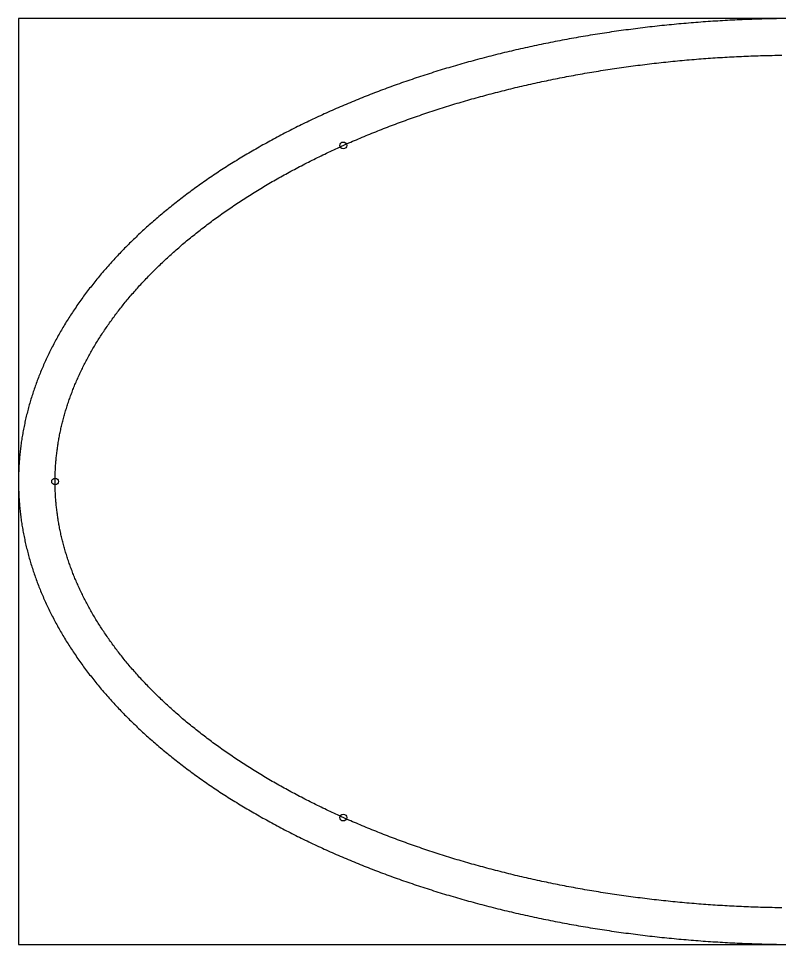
# Model space of a CAD drawing. Header units: inches. Extents: x 0 to 16, y 0 to 9.5.
# Drawn here: x 0 to 7.8, y 0 to 9.5 of the extents above; entities that cross this region are included whole.
import ezdxf

# ---------------------------------------------------------------- set-up
doc = ezdxf.new("R2010")
doc.units = ezdxf.units.IN
doc.header["$MEASUREMENT"] = 0
for name, color, linetype in [('ENGRAVE_BORDER', 3, 'Continuous'), ('REFERENCE_PLATE', 8, 'Continuous'), ('REFERENCE_SHEET', 8, 'Continuous')]:
    doc.layers.add(name, color=color, linetype=linetype)

msp = doc.modelspace()

# ---------------------------------------------------------------- linework, layer by layer
at = {"layer": 'ENGRAVE_BORDER'}
msp.add_lwpolyline([(7.829, 0.3761), (7.8046, 0.3765), (7.7801, 0.3768), (7.7557, 0.3773), (7.7313, 0.3778), (7.7069, 0.3783), (7.6825, 0.3789), (7.6581, 0.3795), (7.6336, 0.3801), (7.6092, 0.3808), (7.5848, 0.3816), (7.5604, 0.3824), (7.5361, 0.3832), (7.5117, 0.3841), (7.4873, 0.385), (7.4629, 0.386), (7.4386, 0.387), (7.4142, 0.3881), (7.3898, 0.3892), (7.3655, 0.3904), (7.3411, 0.3916), (7.3168, 0.3929), (7.2925, 0.3941), (7.2681, 0.3955), (7.2438, 0.3969), (7.2195, 0.3983), (7.1952, 0.3998), (7.1709, 0.4013), (7.1467, 0.4029), (7.1224, 0.4045), (7.0981, 0.4062), (7.0739, 0.4079), (7.0496, 0.4096), (7.0254, 0.4114), (7.0012, 0.4132), (6.9769, 0.4151), (6.9527, 0.4171), (6.9285, 0.419), (6.9044, 0.4211), (6.8802, 0.4231), (6.856, 0.4252), (6.8319, 0.4274), (6.8078, 0.4296), (6.7836, 0.4318), (6.7595, 0.4341), (6.7354, 0.4365), (6.7113, 0.4388), (6.6873, 0.4413), (6.6632, 0.4437), (6.6392, 0.4462), (6.6151, 0.4488), (6.5911, 0.4514), (6.5671, 0.4541), (6.5432, 0.4568), (6.5192, 0.4595), (6.4952, 0.4623), (6.4713, 0.4651), (6.4474, 0.468), (6.4235, 0.4709), (6.3996, 0.4738), (6.3757, 0.4769), (6.3519, 0.4799), (6.328, 0.483), (6.3042, 0.4861), (6.2804, 0.4893), (6.2566, 0.4925), (6.2328, 0.4958), (6.2091, 0.4991), (6.1854, 0.5025), (6.1616, 0.5059), (6.138, 0.5093), (6.1143, 0.5128), (6.0906, 0.5164), (6.067, 0.5199), (6.0434, 0.5236), (6.0198, 0.5272), (5.9962, 0.5309), (5.9727, 0.5347), (5.9491, 0.5385), (5.9256, 0.5423), (5.9021, 0.5462), (5.8787, 0.5502), (5.8552, 0.5541), (5.8318, 0.5581), (5.8084, 0.5622), (5.785, 0.5663), (5.7617, 0.5705), (5.7384, 0.5746), (5.7151, 0.5789), (5.6918, 0.5832), (5.6685, 0.5875), (5.6453, 0.5918), (5.6221, 0.5962), (5.5989, 0.6007), (5.5757, 0.6052), (5.5526, 0.6097), (5.5295, 0.6143), (5.5064, 0.6189), (5.4834, 0.6236), (5.4603, 0.6283), (5.4373, 0.633), (5.4144, 0.6378), (5.3914, 0.6427), (5.3685, 0.6475), (5.3456, 0.6524), (5.3227, 0.6574), (5.2999, 0.6624), (5.2771, 0.6675), (5.2543, 0.6725), (5.2315, 0.6777), (5.2088, 0.6828), (5.1861, 0.6881), (5.1635, 0.6933), (5.1408, 0.6986), (5.1182, 0.7039), (5.0956, 0.7093), (5.0731, 0.7148), (5.0506, 0.7202), (5.0281, 0.7257), (5.0056, 0.7313), (4.9832, 0.7369), (4.9608, 0.7425), (4.9385, 0.7482), (4.9161, 0.7539), (4.8938, 0.7596), (4.8716, 0.7654), (4.8494, 0.7713), (4.8272, 0.7771), (4.805, 0.783), (4.7829, 0.789), (4.7608, 0.795), (4.7387, 0.801), (4.7167, 0.8071), (4.6947, 0.8132), (4.6727, 0.8194), (4.6508, 0.8256), (4.6289, 0.8318), (4.607, 0.8381), (4.5852, 0.8444), (4.5634, 0.8508), (4.5417, 0.8572), (4.52, 0.8637), (4.4983, 0.8701), (4.4767, 0.8767), (4.4551, 0.8832), (4.4335, 0.8898), (4.412, 0.8965), (4.3905, 0.9031), (4.369, 0.9099), (4.3476, 0.9166), (4.3262, 0.9234), (4.3049, 0.9302), (4.2836, 0.9371), (4.2623, 0.944), (4.2411, 0.951), (4.2199, 0.958), (4.1988, 0.965), (4.1777, 0.9721), (4.1566, 0.9792), (4.1356, 0.9863), (4.1146, 0.9935), (4.0937, 1.0007), (4.0728, 1.008), (4.0519, 1.0153), (4.0311, 1.0226), (4.0103, 1.03), (3.9896, 1.0374), (3.9689, 1.0449), (3.9482, 1.0524), (3.9276, 1.0599), (3.9071, 1.0674), (3.8865, 1.075), (3.8661, 1.0827), (3.8456, 1.0904), (3.8252, 1.0981), (3.8049, 1.1058), (3.7846, 1.1136), (3.7643, 1.1214), (3.7441, 1.1293), (3.7239, 1.1372), (3.7038, 1.1451), (3.6837, 1.1531), (3.6637, 1.1611), (3.6437, 1.1691), (3.6237, 1.1772), (3.6038, 1.1853), (3.5839, 1.1935), (3.5641, 1.2016), (3.5444, 1.2099), (3.5247, 1.2181), (3.505, 1.2264), (3.4854, 1.2347), (3.4658, 1.2431), (3.4463, 1.2515), (3.4268, 1.2599), (3.4073, 1.2684), (3.388, 1.2769), (3.3686, 1.2854), (3.3493, 1.294), (3.3301, 1.3026), (3.3109, 1.3113), (3.2918, 1.3199), (3.2727, 1.3286), (3.2536, 1.3374), (3.2346, 1.3462), (3.2157, 1.355), (3.1968, 1.3638), (3.1779, 1.3727), (3.1591, 1.3816), (3.1404, 1.3905), (3.1217, 1.3995), (3.1031, 1.4085), (3.0845, 1.4176), (3.0659, 1.4266), (3.0475, 1.4358), (3.029, 1.4449), (3.0106, 1.4541), (2.9923, 1.4633), (2.974, 1.4725), (2.9558, 1.4818), (2.9376, 1.4911), (2.9195, 1.5004), (2.9014, 1.5098), (2.8834, 1.5192), (2.8655, 1.5286), (2.8475, 1.5381), (2.8297, 1.5476), (2.8119, 1.5571), (2.7942, 1.5667), (2.7765, 1.5763), (2.7588, 1.5859), (2.7412, 1.5955), (2.7237, 1.6052), (2.7062, 1.6149), (2.6888, 1.6247), (2.6715, 1.6344), (2.6542, 1.6442), (2.6369, 1.6541), (2.6197, 1.6639), (2.6026, 1.6738), (2.5855, 1.6837), (2.5685, 1.6937), (2.5515, 1.7037), (2.5346, 1.7137), (2.5177, 1.7237), (2.5009, 1.7338), (2.4842, 1.7439), (2.4675, 1.754), (2.4509, 1.7642), (2.4343, 1.7744), (2.4178, 1.7846), (2.4014, 1.7948), (2.385, 1.8051), (2.3687, 1.8154), (2.3524, 1.8257), (2.3362, 1.836), (2.32, 1.8464), (2.3039, 1.8568), (2.2879, 1.8672), (2.2719, 1.8777), (2.256, 1.8882), (2.2401, 1.8987), (2.2243, 1.9092), (2.2086, 1.9198), (2.1929, 1.9304), (2.1773, 1.941), (2.1617, 1.9517), (2.1462, 1.9623), (2.1308, 1.973), (2.1154, 1.9837), (2.1001, 1.9945), (2.0849, 2.0053), (2.0697, 2.0161), (2.0546, 2.0269), (2.0395, 2.0377), (2.0245, 2.0486), (2.0095, 2.0595), (1.9947, 2.0704), (1.9798, 2.0814), (1.9651, 2.0923), (1.9504, 2.1033), (1.9358, 2.1144), (1.9212, 2.1254), (1.9067, 2.1365), (1.8923, 2.1476), (1.8779, 2.1587), (1.8636, 2.1698), (1.8493, 2.181), (1.8351, 2.1921), (1.821, 2.2033), (1.807, 2.2146), (1.793, 2.2258), (1.779, 2.2371), (1.7652, 2.2484), (1.7514, 2.2597), (1.7376, 2.271), (1.724, 2.2824), (1.7103, 2.2938), (1.6968, 2.3052), (1.6833, 2.3166), (1.6699, 2.328), (1.6566, 2.3395), (1.6433, 2.351), (1.6301, 2.3625), (1.6169, 2.374), (1.6039, 2.3856), (1.5908, 2.3971), (1.5779, 2.4087), (1.565, 2.4203), (1.5522, 2.432), (1.5394, 2.4436), (1.5267, 2.4553), (1.5141, 2.467), (1.5016, 2.4787), (1.4891, 2.4904), (1.4767, 2.5021), (1.4643, 2.5139), (1.452, 2.5257), (1.4398, 2.5375), (1.4277, 2.5493), (1.4156, 2.5611), (1.4036, 2.5729), (1.3916, 2.5848), (1.3798, 2.5967), (1.3679, 2.6086), (1.3562, 2.6205), (1.3445, 2.6324), (1.3329, 2.6444), (1.3214, 2.6564), (1.3099, 2.6683), (1.2985, 2.6803), (1.2872, 2.6924), (1.2759, 2.7044), (1.2647, 2.7164), (1.2536, 2.7285), (1.2425, 2.7406), (1.2315, 2.7527), (1.2206, 2.7648), (1.2098, 2.7769), (1.199, 2.7891), (1.1883, 2.8012), (1.1776, 2.8134), (1.167, 2.8256), (1.1565, 2.8378), (1.1461, 2.85), (1.1357, 2.8622), (1.1254, 2.8744), (1.1152, 2.8867), (1.105, 2.8989), (1.0949, 2.9112), (1.0849, 2.9235), (1.075, 2.9358), (1.0651, 2.9481), (1.0553, 2.9605), (1.0455, 2.9728), (1.0359, 2.9852), (1.0263, 2.9975), (1.0167, 3.0099), (1.0073, 3.0223), (0.9979, 3.0347), (0.9886, 3.0471), (0.9793, 3.0595), (0.9701, 3.072), (0.961, 3.0844), (0.952, 3.0969), (0.943, 3.1093), (0.9341, 3.1218), (0.9253, 3.1343), (0.9165, 3.1468), (0.9078, 3.1593), (0.8992, 3.1718), (0.8907, 3.1844), (0.8822, 3.1969), (0.8738, 3.2095), (0.8654, 3.222), (0.8572, 3.2346), (0.849, 3.2472), (0.8409, 3.2597), (0.8328, 3.2723), (0.8248, 3.2849), (0.8169, 3.2975), (0.8091, 3.3102), (0.8013, 3.3228), (0.7936, 3.3354), (0.786, 3.3481), (0.7784, 3.3607), (0.7709, 3.3734), (0.7635, 3.386), (0.7562, 3.3987), (0.7489, 3.4114), (0.7417, 3.4241), (0.7346, 3.4368), (0.7275, 3.4495), (0.7205, 3.4622), (0.7136, 3.4749), (0.7067, 3.4876), (0.7, 3.5004), (0.6933, 3.5131), (0.6866, 3.5258), (0.6801, 3.5386), (0.6736, 3.5513), (0.6671, 3.5641), (0.6608, 3.5768), (0.6545, 3.5896), (0.6483, 3.6024), (0.6421, 3.6152), (0.6361, 3.6279), (0.6301, 3.6407), (0.6241, 3.6535), (0.6183, 3.6663), (0.6125, 3.6791), (0.6068, 3.6919), (0.6011, 3.7047), (0.5955, 3.7176), (0.59, 3.7304), (0.5846, 3.7432), (0.5792, 3.756), (0.5739, 3.7689), (0.5687, 3.7817), (0.5635, 3.7945), (0.5585, 3.8074), (0.5534, 3.8202), (0.5485, 3.8331), (0.5436, 3.8459), (0.5388, 3.8588), (0.5341, 3.8717), (0.5294, 3.8845), (0.5248, 3.8974), (0.5203, 3.9103), (0.5158, 3.9231), (0.5115, 3.936), (0.5071, 3.9489), (0.5029, 3.9618), (0.4987, 3.9746), (0.4946, 3.9875), (0.4906, 4.0004), (0.4866, 4.0133), (0.4827, 4.0262), (0.4789, 4.0391), (0.4752, 4.052), (0.4715, 4.0649), (0.4678, 4.0778), (0.4643, 4.0907), (0.4608, 4.1036), (0.4574, 4.1165), (0.4541, 4.1294), (0.4508, 4.1423), (0.4476, 4.1552), (0.4445, 4.1681), (0.4414, 4.181), (0.4384, 4.194), (0.4355, 4.2069), (0.4327, 4.2198), (0.4299, 4.2327), (0.4272, 4.2456), (0.4245, 4.2585), (0.4219, 4.2715), (0.4194, 4.2844), (0.417, 4.2973), (0.4146, 4.3102), (0.4123, 4.3232), (0.4101, 4.3361), (0.4079, 4.349), (0.4058, 4.3619), (0.4038, 4.3749), (0.4019, 4.3878), (0.4, 4.4007), (0.3982, 4.4137), (0.3964, 4.4266), (0.3947, 4.4395), (0.3931, 4.4525), (0.3916, 4.4654), (0.3901, 4.4783), (0.3887, 4.4913), (0.3874, 4.5042), (0.3861, 4.5171), (0.3849, 4.5301), (0.3838, 4.543), (0.3827, 4.5559), (0.3817, 4.5689), (0.3808, 4.5818), (0.3799, 4.5947), (0.3791, 4.6077), (0.3784, 4.6206), (0.3778, 4.6336), (0.3772, 4.6465), (0.3767, 4.6594), (0.3762, 4.6724), (0.3759, 4.6853), (0.3755, 4.6982), (0.3753, 4.7112), (0.3751, 4.7241), (0.375, 4.7371), (0.375, 4.75), (0.375, 4.7629), (0.3751, 4.7759), (0.3753, 4.7888), (0.3755, 4.8018), (0.3759, 4.8147), (0.3762, 4.8276), (0.3767, 4.8406), (0.3772, 4.8535), (0.3778, 4.8664), (0.3784, 4.8794), (0.3791, 4.8923), (0.3799, 4.9053), (0.3808, 4.9182), (0.3817, 4.9311), (0.3827, 4.9441), (0.3838, 4.957), (0.3849, 4.9699), (0.3861, 4.9829), (0.3874, 4.9958), (0.3887, 5.0087), (0.3901, 5.0217), (0.3916, 5.0346), (0.3931, 5.0475), (0.3947, 5.0605), (0.3964, 5.0734), (0.3982, 5.0863), (0.4, 5.0993), (0.4019, 5.1122), (0.4038, 5.1251), (0.4058, 5.1381), (0.4079, 5.151), (0.4101, 5.1639), (0.4123, 5.1768), (0.4146, 5.1898), (0.417, 5.2027), (0.4194, 5.2156), (0.4219, 5.2285), (0.4245, 5.2415), (0.4272, 5.2544), (0.4299, 5.2673), (0.4327, 5.2802), (0.4355, 5.2931), (0.4384, 5.306), (0.4414, 5.319), (0.4445, 5.3319), (0.4476, 5.3448), (0.4508, 5.3577), (0.4541, 5.3706), (0.4574, 5.3835), (0.4608, 5.3964), (0.4643, 5.4093), (0.4678, 5.4222), (0.4715, 5.4351), (0.4752, 5.448), (0.4789, 5.4609), (0.4827, 5.4738), (0.4866, 5.4867), (0.4906, 5.4996), (0.4946, 5.5125), (0.4987, 5.5254), (0.5029, 5.5382), (0.5071, 5.5511), (0.5115, 5.564), (0.5158, 5.5769), (0.5203, 5.5897), (0.5248, 5.6026), (0.5294, 5.6155), (0.5341, 5.6283), (0.5388, 5.6412), (0.5436, 5.6541), (0.5485, 5.6669), (0.5534, 5.6798), (0.5585, 5.6926), (0.5635, 5.7055), (0.5687, 5.7183), (0.5739, 5.7311), (0.5792, 5.744), (0.5846, 5.7568), (0.59, 5.7696), (0.5955, 5.7824), (0.6011, 5.7953), (0.6068, 5.8081), (0.6125, 5.8209), (0.6183, 5.8337), (0.6241, 5.8465), (0.6301, 5.8593), (0.6361, 5.8721), (0.6421, 5.8848), (0.6483, 5.8976), (0.6545, 5.9104), (0.6608, 5.9232), (0.6671, 5.9359), (0.6736, 5.9487), (0.6801, 5.9614), (0.6866, 5.9742), (0.6933, 5.9869), (0.7, 5.9996), (0.7067, 6.0124), (0.7136, 6.0251), (0.7205, 6.0378), (0.7275, 6.0505), (0.7346, 6.0632), (0.7417, 6.0759), (0.7489, 6.0886), (0.7562, 6.1013), (0.7635, 6.114), (0.7709, 6.1266), (0.7784, 6.1393), (0.786, 6.1519), (0.7936, 6.1646), (0.8013, 6.1772), (0.8091, 6.1898), (0.8169, 6.2025), (0.8248, 6.2151), (0.8328, 6.2277), (0.8409, 6.2403), (0.849, 6.2528), (0.8572, 6.2654), (0.8654, 6.278), (0.8738, 6.2905), (0.8822, 6.3031), (0.8907, 6.3156), (0.8992, 6.3282), (0.9078, 6.3407), (0.9165, 6.3532), (0.9253, 6.3657), (0.9341, 6.3782), (0.943, 6.3907), (0.952, 6.4031), (0.961, 6.4156), (0.9701, 6.428), (0.9793, 6.4405), (0.9886, 6.4529), (0.9979, 6.4653), (1.0073, 6.4777), (1.0167, 6.4901), (1.0263, 6.5025), (1.0359, 6.5148), (1.0455, 6.5272), (1.0553, 6.5395), (1.0651, 6.5519), (1.075, 6.5642), (1.0849, 6.5765), (1.0949, 6.5888), (1.105, 6.6011), (1.1152, 6.6133), (1.1254, 6.6256), (1.1357, 6.6378), (1.1461, 6.65), (1.1565, 6.6622), (1.167, 6.6744), (1.1776, 6.6866), (1.1883, 6.6988), (1.199, 6.7109), (1.2098, 6.7231), (1.2206, 6.7352), (1.2315, 6.7473), (1.2425, 6.7594), (1.2536, 6.7715), (1.2647, 6.7836), (1.2759, 6.7956), (1.2872, 6.8076), (1.2985, 6.8197), (1.3099, 6.8317), (1.3214, 6.8436), (1.3329, 6.8556), (1.3445, 6.8676), (1.3562, 6.8795), (1.3679, 6.8914), (1.3798, 6.9033), (1.3916, 6.9152), (1.4036, 6.9271), (1.4156, 6.9389), (1.4277, 6.9507), (1.4398, 6.9625), (1.452, 6.9743), (1.4643, 6.9861), (1.4767, 6.9979), (1.4891, 7.0096), (1.5016, 7.0213), (1.5141, 7.033), (1.5267, 7.0447), (1.5394, 7.0564), (1.5522, 7.068), (1.565, 7.0797), (1.5779, 7.0913), (1.5908, 7.1029), (1.6039, 7.1144), (1.6169, 7.126), (1.6301, 7.1375), (1.6433, 7.149), (1.6566, 7.1605), (1.6699, 7.172), (1.6833, 7.1834), (1.6968, 7.1948), (1.7103, 7.2062), (1.724, 7.2176), (1.7376, 7.229), (1.7514, 7.2403), (1.7652, 7.2516), (1.779, 7.2629), (1.793, 7.2742), (1.807, 7.2854), (1.821, 7.2967), (1.8351, 7.3079), (1.8493, 7.319), (1.8636, 7.3302), (1.8779, 7.3413), (1.8923, 7.3524), (1.9067, 7.3635), (1.9212, 7.3746), (1.9358, 7.3856), (1.9504, 7.3967), (1.9651, 7.4077), (1.9798, 7.4186), (1.9947, 7.4296), (2.0095, 7.4405), (2.0245, 7.4514), (2.0395, 7.4623), (2.0546, 7.4731), (2.0697, 7.4839), (2.0849, 7.4947), (2.1001, 7.5055), (2.1154, 7.5163), (2.1308, 7.527), (2.1462, 7.5377), (2.1617, 7.5483), (2.1773, 7.559), (2.1929, 7.5696), (2.2086, 7.5802), (2.2243, 7.5908), (2.2401, 7.6013), (2.256, 7.6118), (2.2719, 7.6223), (2.2879, 7.6328), (2.3039, 7.6432), (2.32, 7.6536), (2.3362, 7.664), (2.3524, 7.6743), (2.3687, 7.6846), (2.385, 7.6949), (2.4014, 7.7052), (2.4178, 7.7154), (2.4343, 7.7256), (2.4509, 7.7358), (2.4675, 7.746), (2.4842, 7.7561), (2.5009, 7.7662), (2.5177, 7.7763), (2.5346, 7.7863), (2.5515, 7.7963), (2.5685, 7.8063), (2.5855, 7.8163), (2.6026, 7.8262), (2.6197, 7.8361), (2.6369, 7.8459), (2.6542, 7.8558), (2.6715, 7.8656), (2.6888, 7.8753), (2.7062, 7.8851), (2.7237, 7.8948), (2.7412, 7.9045), (2.7588, 7.9141), (2.7765, 7.9237), (2.7942, 7.9333), (2.8119, 7.9429), (2.8297, 7.9524), (2.8475, 7.9619), (2.8655, 7.9714), (2.8834, 7.9808), (2.9014, 7.9902), (2.9195, 7.9996), (2.9376, 8.0089), (2.9558, 8.0182), (2.974, 8.0275), (2.9923, 8.0367), (3.0106, 8.0459), (3.029, 8.0551), (3.0475, 8.0642), (3.0659, 8.0734), (3.0845, 8.0824), (3.1031, 8.0915), (3.1217, 8.1005), (3.1404, 8.1095), (3.1591, 8.1184), (3.1779, 8.1273), (3.1968, 8.1362), (3.2157, 8.145), (3.2346, 8.1538), (3.2536, 8.1626), (3.2727, 8.1714), (3.2918, 8.1801), (3.3109, 8.1887), (3.3301, 8.1974), (3.3493, 8.206), (3.3686, 8.2146), (3.388, 8.2231), (3.4073, 8.2316), (3.4268, 8.2401), (3.4463, 8.2485), (3.4658, 8.2569), (3.4854, 8.2653), (3.505, 8.2736), (3.5247, 8.2819), (3.5444, 8.2901), (3.5641, 8.2984), (3.5839, 8.3065), (3.6038, 8.3147), (3.6237, 8.3228), (3.6437, 8.3309), (3.6637, 8.3389), (3.6837, 8.3469), (3.7038, 8.3549), (3.7239, 8.3628), (3.7441, 8.3707), (3.7643, 8.3786), (3.7846, 8.3864), (3.8049, 8.3942), (3.8252, 8.4019), (3.8456, 8.4096), (3.8661, 8.4173), (3.8865, 8.425), (3.9071, 8.4326), (3.9276, 8.4401), (3.9482, 8.4476), (3.9689, 8.4551), (3.9896, 8.4626), (4.0103, 8.47), (4.0311, 8.4774), (4.0519, 8.4847), (4.0728, 8.492), (4.0937, 8.4993), (4.1146, 8.5065), (4.1356, 8.5137), (4.1566, 8.5208), (4.1777, 8.5279), (4.1988, 8.535), (4.2199, 8.542), (4.2411, 8.549), (4.2623, 8.556), (4.2836, 8.5629), (4.3049, 8.5698), (4.3262, 8.5766), (4.3476, 8.5834), (4.369, 8.5901), (4.3905, 8.5969), (4.412, 8.6035), (4.4335, 8.6102), (4.4551, 8.6168), (4.4767, 8.6233), (4.4983, 8.6299), (4.52, 8.6363), (4.5417, 8.6428), (4.5634, 8.6492), (4.5852, 8.6556), (4.607, 8.6619), (4.6289, 8.6682), (4.6508, 8.6744), (4.6727, 8.6806), (4.6947, 8.6868), (4.7167, 8.6929), (4.7387, 8.699), (4.7608, 8.705), (4.7829, 8.711), (4.805, 8.717), (4.8272, 8.7229), (4.8494, 8.7287), (4.8716, 8.7346), (4.8938, 8.7404), (4.9161, 8.7461), (4.9385, 8.7518), (4.9608, 8.7575), (4.9832, 8.7631), (5.0056, 8.7687), (5.0281, 8.7743), (5.0506, 8.7798), (5.0731, 8.7852), (5.0956, 8.7907), (5.1182, 8.7961), (5.1408, 8.8014), (5.1635, 8.8067), (5.1861, 8.8119), (5.2088, 8.8172), (5.2315, 8.8223), (5.2543, 8.8275), (5.2771, 8.8325), (5.2999, 8.8376), (5.3227, 8.8426), (5.3456, 8.8476), (5.3685, 8.8525), (5.3914, 8.8573), (5.4144, 8.8622), (5.4373, 8.867), (5.4603, 8.8717), (5.4834, 8.8764), (5.5064, 8.8811), (5.5295, 8.8857), (5.5526, 8.8903), (5.5757, 8.8948), (5.5989, 8.8993), (5.6221, 8.9038), (5.6453, 8.9082), (5.6685, 8.9125), (5.6918, 8.9168), (5.7151, 8.9211), (5.7384, 8.9254), (5.7617, 8.9295), (5.785, 8.9337), (5.8084, 8.9378), (5.8318, 8.9419), (5.8552, 8.9459), (5.8787, 8.9498), (5.9021, 8.9538), (5.9256, 8.9577), (5.9491, 8.9615), (5.9727, 8.9653), (5.9962, 8.9691), (6.0198, 8.9728), (6.0434, 8.9764), (6.067, 8.9801), (6.0906, 8.9836), (6.1143, 8.9872), (6.138, 8.9907), (6.1616, 8.9941), (6.1854, 8.9975), (6.2091, 9.0009), (6.2328, 9.0042), (6.2566, 9.0075), (6.2804, 9.0107), (6.3042, 9.0139), (6.328, 9.017), (6.3519, 9.0201), (6.3757, 9.0231), (6.3996, 9.0262), (6.4235, 9.0291), (6.4474, 9.032), (6.4713, 9.0349), (6.4952, 9.0377), (6.5192, 9.0405), (6.5432, 9.0432), (6.5671, 9.0459), (6.5911, 9.0486), (6.6151, 9.0512), (6.6392, 9.0538), (6.6632, 9.0563), (6.6873, 9.0587), (6.7113, 9.0612), (6.7354, 9.0635), (6.7595, 9.0659), (6.7836, 9.0682), (6.8078, 9.0704), (6.8319, 9.0726), (6.856, 9.0748), (6.8802, 9.0769), (6.9044, 9.0789), (6.9285, 9.081), (6.9527, 9.0829), (6.9769, 9.0849), (7.0012, 9.0868), (7.0254, 9.0886), (7.0496, 9.0904), (7.0739, 9.0921), (7.0981, 9.0938), (7.1224, 9.0955), (7.1467, 9.0971), (7.1709, 9.0987), (7.1952, 9.1002), (7.2195, 9.1017), (7.2438, 9.1031), (7.2681, 9.1045), (7.2925, 9.1059), (7.3168, 9.1071), (7.3411, 9.1084), (7.3655, 9.1096), (7.3898, 9.1108), (7.4142, 9.1119), (7.4386, 9.113), (7.4629, 9.114), (7.4873, 9.115), (7.5117, 9.1159), (7.5361, 9.1168), (7.5604, 9.1176), (7.5848, 9.1184), (7.6092, 9.1192), (7.6336, 9.1199), (7.6581, 9.1205), (7.6825, 9.1211), (7.7069, 9.1217), (7.7313, 9.1222), (7.7557, 9.1227), (7.7801, 9.1232), (7.8046, 9.1235), (7.829, 9.1239)], dxfattribs=at)
at = {"layer": 'REFERENCE_PLATE'}
msp.add_lwpolyline([(7.8241, 9.4989), (7.799, 9.4985), (7.7738, 9.4981), (7.7487, 9.4977), (7.7236, 9.4972), (7.6985, 9.4966), (7.6734, 9.496), (7.6483, 9.4954), (7.6231, 9.4947), (7.598, 9.494), (7.5729, 9.4932), (7.5479, 9.4924), (7.5228, 9.4915), (7.4977, 9.4906), (7.4726, 9.4897), (7.4475, 9.4887), (7.4224, 9.4876), (7.3974, 9.4865), (7.3723, 9.4854), (7.3473, 9.4842), (7.3222, 9.4829), (7.2972, 9.4816), (7.2722, 9.4803), (7.2471, 9.4789), (7.2221, 9.4775), (7.1971, 9.476), (7.1721, 9.4745), (7.1471, 9.4729), (7.1221, 9.4713), (7.0971, 9.4697), (7.0722, 9.4679), (7.0472, 9.4662), (7.0223, 9.4644), (6.9973, 9.4625), (6.9724, 9.4607), (6.9475, 9.4587), (6.9226, 9.4567), (6.8977, 9.4547), (6.8728, 9.4526), (6.8479, 9.4505), (6.823, 9.4483), (6.7982, 9.4461), (6.7734, 9.4438), (6.7485, 9.4415), (6.7237, 9.4392), (6.6989, 9.4368), (6.6741, 9.4343), (6.6493, 9.4318), (6.6246, 9.4293), (6.5998, 9.4267), (6.5751, 9.424), (6.5504, 9.4214), (6.5256, 9.4186), (6.5009, 9.4159), (6.4763, 9.413), (6.4516, 9.4102), (6.427, 9.4073), (6.4023, 9.4043), (6.3777, 9.4013), (6.3531, 9.3983), (6.3285, 9.3952), (6.3039, 9.392), (6.2794, 9.3888), (6.2549, 9.3856), (6.2303, 9.3823), (6.2058, 9.379), (6.1814, 9.3756), (6.1569, 9.3722), (6.1324, 9.3688), (6.108, 9.3653), (6.0836, 9.3617), (6.0592, 9.3581), (6.0348, 9.3545), (6.0105, 9.3508), (5.9861, 9.347), (5.9618, 9.3433), (5.9375, 9.3394), (5.9133, 9.3356), (5.889, 9.3316), (5.8648, 9.3277), (5.8406, 9.3237), (5.8164, 9.3196), (5.7922, 9.3155), (5.7681, 9.3114), (5.7439, 9.3072), (5.7198, 9.303), (5.6958, 9.2987), (5.6717, 9.2944), (5.6477, 9.29), (5.6237, 9.2856), (5.5997, 9.2812), (5.5757, 9.2767), (5.5518, 9.2721), (5.5279, 9.2675), (5.504, 9.2629), (5.4801, 9.2582), (5.4563, 9.2535), (5.4325, 9.2487), (5.4087, 9.2439), (5.3849, 9.239), (5.3612, 9.2341), (5.3374, 9.2292), (5.3138, 9.2242), (5.2901, 9.2192), (5.2665, 9.2141), (5.2429, 9.209), (5.2193, 9.2038), (5.1957, 9.1986), (5.1722, 9.1934), (5.1487, 9.1881), (5.1252, 9.1827), (5.1018, 9.1773), (5.0784, 9.1719), (5.055, 9.1664), (5.0317, 9.1609), (5.0083, 9.1554), (4.985, 9.1498), (4.9618, 9.1441), (4.9385, 9.1384), (4.9153, 9.1327), (4.8922, 9.1269), (4.869, 9.1211), (4.8459, 9.1152), (4.8228, 9.1093), (4.7998, 9.1034), (4.7767, 9.0974), (4.7538, 9.0914), (4.7308, 9.0853), (4.7079, 9.0792), (4.685, 9.073), (4.6621, 9.0668), (4.6393, 9.0606), (4.6165, 9.0543), (4.5938, 9.0479), (4.571, 9.0416), (4.5484, 9.0351), (4.5257, 9.0287), (4.5031, 9.0222), (4.4805, 9.0156), (4.4579, 9.009), (4.4354, 9.0024), (4.4129, 8.9957), (4.3905, 8.989), (4.3681, 8.9823), (4.3457, 8.9755), (4.3234, 8.9686), (4.3011, 8.9618), (4.2788, 8.9548), (4.2566, 8.9479), (4.2344, 8.9409), (4.2122, 8.9338), (4.1901, 8.9268), (4.168, 8.9196), (4.146, 8.9125), (4.124, 8.9052), (4.102, 8.898), (4.0801, 8.8907), (4.0582, 8.8834), (4.0363, 8.876), (4.0145, 8.8686), (3.9927, 8.8611), (3.971, 8.8536), (3.9493, 8.8461), (3.9277, 8.8385), (3.9061, 8.8309), (3.8845, 8.8233), (3.863, 8.8156), (3.8415, 8.8078), (3.82, 8.8), (3.7986, 8.7922), (3.7772, 8.7844), (3.7559, 8.7765), (3.7346, 8.7685), (3.7134, 8.7606), (3.6922, 8.7525), (3.671, 8.7445), (3.6499, 8.7364), (3.6288, 8.7283), (3.6078, 8.7201), (3.5868, 8.7119), (3.5659, 8.7036), (3.545, 8.6953), (3.5241, 8.687), (3.5033, 8.6786), (3.4826, 8.6702), (3.4618, 8.6618), (3.4412, 8.6533), (3.4205, 8.6448), (3.4, 8.6362), (3.3794, 8.6276), (3.3589, 8.619), (3.3385, 8.6103), (3.3181, 8.6016), (3.2977, 8.5928), (3.2774, 8.584), (3.2571, 8.5752), (3.2369, 8.5663), (3.2168, 8.5574), (3.1966, 8.5485), (3.1766, 8.5395), (3.1565, 8.5305), (3.1366, 8.5215), (3.1166, 8.5124), (3.0967, 8.5032), (3.0769, 8.4941), (3.0571, 8.4849), (3.0374, 8.4756), (3.0177, 8.4664), (2.9981, 8.457), (2.9785, 8.4477), (2.9589, 8.4383), (2.9394, 8.4289), (2.92, 8.4194), (2.9006, 8.4099), (2.8813, 8.4004), (2.862, 8.3908), (2.8427, 8.3812), (2.8236, 8.3716), (2.8044, 8.3619), (2.7853, 8.3522), (2.7663, 8.3425), (2.7473, 8.3327), (2.7284, 8.3229), (2.7095, 8.313), (2.6907, 8.3031), (2.6719, 8.2932), (2.6532, 8.2833), (2.6345, 8.2733), (2.6159, 8.2632), (2.5973, 8.2532), (2.5788, 8.2431), (2.5604, 8.233), (2.542, 8.2228), (2.5236, 8.2126), (2.5053, 8.2024), (2.4871, 8.1921), (2.4689, 8.1818), (2.4508, 8.1715), (2.4327, 8.1611), (2.4147, 8.1507), (2.3967, 8.1403), (2.3788, 8.1298), (2.3609, 8.1193), (2.3431, 8.1088), (2.3254, 8.0982), (2.3077, 8.0876), (2.2901, 8.077), (2.2725, 8.0663), (2.255, 8.0556), (2.2375, 8.0449), (2.2201, 8.0341), (2.2028, 8.0233), (2.1855, 8.0125), (2.1683, 8.0016), (2.1511, 7.9907), (2.134, 7.9798), (2.1169, 7.9688), (2.0999, 7.9578), (2.083, 7.9468), (2.0661, 7.9358), (2.0492, 7.9247), (2.0325, 7.9136), (2.0158, 7.9024), (1.9991, 7.8912), (1.9825, 7.88), (1.966, 7.8688), (1.9495, 7.8575), (1.9331, 7.8462), (1.9168, 7.8349), (1.9005, 7.8235), (1.8842, 7.8121), (1.8681, 7.8007), (1.8519, 7.7892), (1.8359, 7.7778), (1.8199, 7.7663), (1.804, 7.7547), (1.7881, 7.7431), (1.7723, 7.7315), (1.7566, 7.7199), (1.7409, 7.7082), (1.7253, 7.6966), (1.7097, 7.6848), (1.6942, 7.6731), (1.6788, 7.6613), (1.6634, 7.6495), (1.6481, 7.6377), (1.6328, 7.6258), (1.6176, 7.6139), (1.6025, 7.602), (1.5875, 7.59), (1.5725, 7.5781), (1.5575, 7.5661), (1.5427, 7.554), (1.5279, 7.542), (1.5131, 7.5299), (1.4984, 7.5178), (1.4838, 7.5056), (1.4693, 7.4935), (1.4548, 7.4813), (1.4404, 7.4691), (1.426, 7.4568), (1.4117, 7.4445), (1.3975, 7.4322), (1.3834, 7.4199), (1.3693, 7.4075), (1.3552, 7.3952), (1.3413, 7.3828), (1.3274, 7.3703), (1.3135, 7.3579), (1.2998, 7.3454), (1.2861, 7.3329), (1.2724, 7.3203), (1.2589, 7.3078), (1.2454, 7.2952), (1.2319, 7.2826), (1.2186, 7.2699), (1.2053, 7.2573), (1.192, 7.2446), (1.1789, 7.2319), (1.1658, 7.2191), (1.1527, 7.2064), (1.1398, 7.1936), (1.1269, 7.1808), (1.1141, 7.1679), (1.1013, 7.1551), (1.0886, 7.1422), (1.076, 7.1293), (1.0634, 7.1164), (1.0509, 7.1034), (1.0385, 7.0905), (1.0262, 7.0775), (1.0139, 7.0644), (1.0017, 7.0514), (0.9895, 7.0383), (0.9775, 7.0252), (0.9655, 7.0121), (0.9535, 6.999), (0.9417, 6.9858), (0.9299, 6.9727), (0.9181, 6.9595), (0.9065, 6.9462), (0.8949, 6.933), (0.8834, 6.9197), (0.8719, 6.9065), (0.8606, 6.8931), (0.8493, 6.8798), (0.838, 6.8665), (0.8269, 6.8531), (0.8158, 6.8397), (0.8048, 6.8263), (0.7938, 6.8129), (0.7829, 6.7994), (0.7721, 6.7859), (0.7614, 6.7725), (0.7507, 6.7589), (0.7401, 6.7454), (0.7296, 6.7319), (0.7192, 6.7183), (0.7088, 6.7047), (0.6985, 6.6911), (0.6882, 6.6775), (0.6781, 6.6638), (0.668, 6.6501), (0.658, 6.6365), (0.648, 6.6227), (0.6381, 6.609), (0.6283, 6.5953), (0.6186, 6.5815), (0.609, 6.5677), (0.5994, 6.554), (0.5899, 6.5401), (0.5804, 6.5263), (0.5711, 6.5125), (0.5618, 6.4986), (0.5526, 6.4847), (0.5434, 6.4708), (0.5344, 6.4569), (0.5254, 6.443), (0.5164, 6.429), (0.5076, 6.415), (0.4988, 6.4011), (0.4901, 6.3871), (0.4815, 6.373), (0.473, 6.359), (0.4645, 6.345), (0.4561, 6.3309), (0.4477, 6.3168), (0.4395, 6.3027), (0.4313, 6.2886), (0.4232, 6.2745), (0.4152, 6.2603), (0.4072, 6.2462), (0.3994, 6.232), (0.3915, 6.2178), (0.3838, 6.2036), (0.3762, 6.1894), (0.3686, 6.1752), (0.3611, 6.1609), (0.3537, 6.1467), (0.3463, 6.1324), (0.339, 6.1181), (0.3318, 6.1038), (0.3247, 6.0895), (0.3177, 6.0752), (0.3107, 6.0609), (0.3038, 6.0465), (0.297, 6.0322), (0.2902, 6.0178), (0.2835, 6.0034), (0.2769, 5.989), (0.2704, 5.9746), (0.264, 5.9602), (0.2576, 5.9457), (0.2513, 5.9313), (0.2451, 5.9168), (0.239, 5.9023), (0.2329, 5.8879), (0.2269, 5.8734), (0.221, 5.8589), (0.2152, 5.8443), (0.2095, 5.8298), (0.2038, 5.8153), (0.1982, 5.8007), (0.1927, 5.7862), (0.1872, 5.7716), (0.1819, 5.757), (0.1766, 5.7424), (0.1714, 5.7278), (0.1662, 5.7132), (0.1612, 5.6986), (0.1562, 5.684), (0.1513, 5.6694), (0.1465, 5.6547), (0.1417, 5.6401), (0.137, 5.6254), (0.1324, 5.6107), (0.1279, 5.596), (0.1235, 5.5814), (0.1191, 5.5667), (0.1148, 5.552), (0.1106, 5.5372), (0.1065, 5.5225), (0.1025, 5.5078), (0.0985, 5.4931), (0.0946, 5.4783), (0.0908, 5.4636), (0.087, 5.4488), (0.0834, 5.4341), (0.0798, 5.4193), (0.0763, 5.4045), (0.0729, 5.3897), (0.0695, 5.3749), (0.0663, 5.3601), (0.0631, 5.3453), (0.06, 5.3305), (0.0569, 5.3157), (0.054, 5.3009), (0.0511, 5.2861), (0.0483, 5.2712), (0.0456, 5.2564), (0.043, 5.2416), (0.0404, 5.2267), (0.0379, 5.2119), (0.0355, 5.197), (0.0332, 5.1822), (0.0309, 5.1673), (0.0288, 5.1524), (0.0267, 5.1376), (0.0247, 5.1227), (0.0227, 5.1078), (0.0209, 5.0929), (0.0191, 5.078), (0.0174, 5.0631), (0.0158, 5.0483), (0.0142, 5.0334), (0.0128, 5.0185), (0.0114, 5.0036), (0.0101, 4.9887), (0.0089, 4.9738), (0.0077, 4.9588), (0.0067, 4.9439), (0.0057, 4.929), (0.0048, 4.9141), (0.0039, 4.8992), (0.0032, 4.8843), (0.0025, 4.8694), (0.0019, 4.8544), (0.0014, 4.8395), (0.001, 4.8246), (0.0006, 4.8097), (0.0004, 4.7948), (0.0002, 4.7798), (0, 4.7649), (0, 4.75), (0, 4.7351), (0.0002, 4.7202), (0.0004, 4.7052), (0.0006, 4.6903), (0.001, 4.6754), (0.0014, 4.6605), (0.0019, 4.6456), (0.0025, 4.6306), (0.0032, 4.6157), (0.0039, 4.6008), (0.0048, 4.5859), (0.0057, 4.571), (0.0067, 4.5561), (0.0077, 4.5412), (0.0089, 4.5262), (0.0101, 4.5113), (0.0114, 4.4964), (0.0128, 4.4815), (0.0142, 4.4666), (0.0158, 4.4517), (0.0174, 4.4369), (0.0191, 4.422), (0.0209, 4.4071), (0.0227, 4.3922), (0.0247, 4.3773), (0.0267, 4.3624), (0.0288, 4.3476), (0.0309, 4.3327), (0.0332, 4.3178), (0.0355, 4.303), (0.0379, 4.2881), (0.0404, 4.2733), (0.043, 4.2584), (0.0456, 4.2436), (0.0483, 4.2288), (0.0511, 4.2139), (0.054, 4.1991), (0.0569, 4.1843), (0.06, 4.1695), (0.0631, 4.1547), (0.0663, 4.1399), (0.0695, 4.1251), (0.0729, 4.1103), (0.0763, 4.0955), (0.0798, 4.0807), (0.0834, 4.0659), (0.087, 4.0512), (0.0908, 4.0364), (0.0946, 4.0217), (0.0985, 4.0069), (0.1025, 3.9922), (0.1065, 3.9775), (0.1106, 3.9628), (0.1148, 3.948), (0.1191, 3.9333), (0.1235, 3.9186), (0.1279, 3.904), (0.1324, 3.8893), (0.137, 3.8746), (0.1417, 3.8599), (0.1465, 3.8453), (0.1513, 3.8306), (0.1562, 3.816), (0.1612, 3.8014), (0.1662, 3.7868), (0.1714, 3.7722), (0.1766, 3.7576), (0.1819, 3.743), (0.1872, 3.7284), (0.1927, 3.7138), (0.1982, 3.6993), (0.2038, 3.6847), (0.2095, 3.6702), (0.2152, 3.6557), (0.221, 3.6411), (0.2269, 3.6266), (0.2329, 3.6121), (0.239, 3.5977), (0.2451, 3.5832), (0.2513, 3.5687), (0.2576, 3.5543), (0.264, 3.5398), (0.2704, 3.5254), (0.2769, 3.511), (0.2835, 3.4966), (0.2902, 3.4822), (0.297, 3.4678), (0.3038, 3.4535), (0.3107, 3.4391), (0.3177, 3.4248), (0.3247, 3.4105), (0.3318, 3.3962), (0.339, 3.3819), (0.3463, 3.3676), (0.3537, 3.3533), (0.3611, 3.3391), (0.3686, 3.3248), (0.3762, 3.3106), (0.3838, 3.2964), (0.3915, 3.2822), (0.3994, 3.268), (0.4072, 3.2538), (0.4152, 3.2397), (0.4232, 3.2255), (0.4313, 3.2114), (0.4395, 3.1973), (0.4477, 3.1832), (0.4561, 3.1691), (0.4645, 3.155), (0.473, 3.141), (0.4815, 3.127), (0.4901, 3.1129), (0.4988, 3.0989), (0.5076, 3.085), (0.5164, 3.071), (0.5254, 3.057), (0.5344, 3.0431), (0.5434, 3.0292), (0.5526, 3.0153), (0.5618, 3.0014), (0.5711, 2.9875), (0.5804, 2.9737), (0.5899, 2.9599), (0.5994, 2.946), (0.609, 2.9323), (0.6186, 2.9185), (0.6283, 2.9047), (0.6381, 2.891), (0.648, 2.8773), (0.658, 2.8635), (0.668, 2.8499), (0.6781, 2.8362), (0.6882, 2.8225), (0.6985, 2.8089), (0.7088, 2.7953), (0.7192, 2.7817), (0.7296, 2.7681), (0.7401, 2.7546), (0.7507, 2.7411), (0.7614, 2.7275), (0.7721, 2.7141), (0.7829, 2.7006), (0.7938, 2.6871), (0.8048, 2.6737), (0.8158, 2.6603), (0.8269, 2.6469), (0.838, 2.6335), (0.8493, 2.6202), (0.8606, 2.6069), (0.8719, 2.5935), (0.8834, 2.5803), (0.8949, 2.567), (0.9065, 2.5538), (0.9181, 2.5405), (0.9299, 2.5273), (0.9417, 2.5142), (0.9535, 2.501), (0.9655, 2.4879), (0.9775, 2.4748), (0.9895, 2.4617), (1.0017, 2.4486), (1.0139, 2.4356), (1.0262, 2.4225), (1.0385, 2.4095), (1.0509, 2.3966), (1.0634, 2.3836), (1.076, 2.3707), (1.0886, 2.3578), (1.1013, 2.3449), (1.1141, 2.3321), (1.1269, 2.3192), (1.1398, 2.3064), (1.1527, 2.2936), (1.1658, 2.2809), (1.1789, 2.2681), (1.192, 2.2554), (1.2053, 2.2427), (1.2186, 2.2301), (1.2319, 2.2174), (1.2454, 2.2048), (1.2589, 2.1922), (1.2724, 2.1797), (1.2861, 2.1671), (1.2998, 2.1546), (1.3135, 2.1421), (1.3274, 2.1297), (1.3413, 2.1172), (1.3552, 2.1048), (1.3693, 2.0925), (1.3834, 2.0801), (1.3975, 2.0678), (1.4117, 2.0555), (1.426, 2.0432), (1.4404, 2.0309), (1.4548, 2.0187), (1.4693, 2.0065), (1.4838, 1.9944), (1.4984, 1.9822), (1.5131, 1.9701), (1.5279, 1.958), (1.5427, 1.946), (1.5575, 1.9339), (1.5725, 1.9219), (1.5875, 1.91), (1.6025, 1.898), (1.6176, 1.8861), (1.6328, 1.8742), (1.6481, 1.8623), (1.6634, 1.8505), (1.6788, 1.8387), (1.6942, 1.8269), (1.7097, 1.8152), (1.7253, 1.8034), (1.7409, 1.7918), (1.7566, 1.7801), (1.7723, 1.7685), (1.7881, 1.7569), (1.804, 1.7453), (1.8199, 1.7337), (1.8359, 1.7222), (1.8519, 1.7108), (1.8681, 1.6993), (1.8842, 1.6879), (1.9005, 1.6765), (1.9168, 1.6651), (1.9331, 1.6538), (1.9495, 1.6425), (1.966, 1.6312), (1.9825, 1.62), (1.9991, 1.6088), (2.0158, 1.5976), (2.0325, 1.5864), (2.0492, 1.5753), (2.0661, 1.5642), (2.083, 1.5532), (2.0999, 1.5422), (2.1169, 1.5312), (2.134, 1.5202), (2.1511, 1.5093), (2.1683, 1.4984), (2.1855, 1.4875), (2.2028, 1.4767), (2.2201, 1.4659), (2.2375, 1.4551), (2.255, 1.4444), (2.2725, 1.4337), (2.2901, 1.423), (2.3077, 1.4124), (2.3254, 1.4018), (2.3431, 1.3912), (2.3609, 1.3807), (2.3788, 1.3702), (2.3967, 1.3597), (2.4147, 1.3493), (2.4327, 1.3389), (2.4508, 1.3285), (2.4689, 1.3182), (2.4871, 1.3079), (2.5053, 1.2976), (2.5236, 1.2874), (2.542, 1.2772), (2.5604, 1.267), (2.5788, 1.2569), (2.5973, 1.2468), (2.6159, 1.2368), (2.6345, 1.2267), (2.6532, 1.2167), (2.6719, 1.2068), (2.6907, 1.1969), (2.7095, 1.187), (2.7284, 1.1771), (2.7473, 1.1673), (2.7663, 1.1575), (2.7853, 1.1478), (2.8044, 1.1381), (2.8236, 1.1284), (2.8427, 1.1188), (2.862, 1.1092), (2.8813, 1.0996), (2.9006, 1.0901), (2.92, 1.0806), (2.9394, 1.0711), (2.9589, 1.0617), (2.9785, 1.0523), (2.9981, 1.043), (3.0177, 1.0336), (3.0374, 1.0244), (3.0571, 1.0151), (3.0769, 1.0059), (3.0967, 0.9968), (3.1166, 0.9876), (3.1366, 0.9785), (3.1565, 0.9695), (3.1766, 0.9605), (3.1966, 0.9515), (3.2168, 0.9426), (3.2369, 0.9337), (3.2571, 0.9248), (3.2774, 0.916), (3.2977, 0.9072), (3.3181, 0.8984), (3.3385, 0.8897), (3.3589, 0.881), (3.3794, 0.8724), (3.4, 0.8638), (3.4205, 0.8552), (3.4412, 0.8467), (3.4618, 0.8382), (3.4826, 0.8298), (3.5033, 0.8214), (3.5241, 0.813), (3.545, 0.8047), (3.5659, 0.7964), (3.5868, 0.7881), (3.6078, 0.7799), (3.6288, 0.7717), (3.6499, 0.7636), (3.671, 0.7555), (3.6922, 0.7475), (3.7134, 0.7394), (3.7346, 0.7315), (3.7559, 0.7235), (3.7772, 0.7156), (3.7986, 0.7078), (3.82, 0.7), (3.8415, 0.6922), (3.863, 0.6844), (3.8845, 0.6767), (3.9061, 0.6691), (3.9277, 0.6615), (3.9493, 0.6539), (3.971, 0.6464), (3.9927, 0.6389), (4.0145, 0.6314), (4.0363, 0.624), (4.0582, 0.6166), (4.0801, 0.6093), (4.102, 0.602), (4.124, 0.5948), (4.146, 0.5875), (4.168, 0.5804), (4.1901, 0.5732), (4.2122, 0.5662), (4.2344, 0.5591), (4.2566, 0.5521), (4.2788, 0.5452), (4.3011, 0.5382), (4.3234, 0.5314), (4.3457, 0.5245), (4.3681, 0.5177), (4.3905, 0.511), (4.4129, 0.5043), (4.4354, 0.4976), (4.4579, 0.491), (4.4805, 0.4844), (4.5031, 0.4778), (4.5257, 0.4713), (4.5484, 0.4649), (4.571, 0.4584), (4.5938, 0.4521), (4.6165, 0.4457), (4.6393, 0.4394), (4.6621, 0.4332), (4.685, 0.427), (4.7079, 0.4208), (4.7308, 0.4147), (4.7538, 0.4086), (4.7767, 0.4026), (4.7998, 0.3966), (4.8228, 0.3907), (4.8459, 0.3848), (4.869, 0.3789), (4.8922, 0.3731), (4.9153, 0.3673), (4.9385, 0.3616), (4.9618, 0.3559), (4.985, 0.3502), (5.0083, 0.3446), (5.0317, 0.3391), (5.055, 0.3336), (5.0784, 0.3281), (5.1018, 0.3227), (5.1252, 0.3173), (5.1487, 0.3119), (5.1722, 0.3066), (5.1957, 0.3014), (5.2193, 0.2962), (5.2429, 0.291), (5.2665, 0.2859), (5.2901, 0.2808), (5.3138, 0.2758), (5.3374, 0.2708), (5.3612, 0.2659), (5.3849, 0.261), (5.4087, 0.2561), (5.4325, 0.2513), (5.4563, 0.2465), (5.4801, 0.2418), (5.504, 0.2371), (5.5279, 0.2325), (5.5518, 0.2279), (5.5757, 0.2233), (5.5997, 0.2188), (5.6237, 0.2144), (5.6477, 0.21), (5.6717, 0.2056), (5.6958, 0.2013), (5.7198, 0.197), (5.7439, 0.1928), (5.7681, 0.1886), (5.7922, 0.1845), (5.8164, 0.1804), (5.8406, 0.1763), (5.8648, 0.1723), (5.889, 0.1684), (5.9133, 0.1644), (5.9375, 0.1606), (5.9618, 0.1567), (5.9861, 0.153), (6.0105, 0.1492), (6.0348, 0.1455), (6.0592, 0.1419), (6.0836, 0.1383), (6.108, 0.1347), (6.1324, 0.1312), (6.1569, 0.1278), (6.1814, 0.1244), (6.2058, 0.121), (6.2303, 0.1177), (6.2549, 0.1144), (6.2794, 0.1112), (6.3039, 0.108), (6.3285, 0.1048), (6.3531, 0.1017), (6.3777, 0.0987), (6.4023, 0.0957), (6.427, 0.0927), (6.4516, 0.0898), (6.4763, 0.087), (6.5009, 0.0841), (6.5256, 0.0814), (6.5504, 0.0786), (6.5751, 0.076), (6.5998, 0.0733), (6.6246, 0.0707), (6.6493, 0.0682), (6.6741, 0.0657), (6.6989, 0.0632), (6.7237, 0.0608), (6.7485, 0.0585), (6.7734, 0.0562), (6.7982, 0.0539), (6.823, 0.0517), (6.8479, 0.0495), (6.8728, 0.0474), (6.8977, 0.0453), (6.9226, 0.0433), (6.9475, 0.0413), (6.9724, 0.0393), (6.9973, 0.0375), (7.0223, 0.0356), (7.0472, 0.0338), (7.0722, 0.0321), (7.0971, 0.0303), (7.1221, 0.0287), (7.1471, 0.0271), (7.1721, 0.0255), (7.1971, 0.024), (7.2221, 0.0225), (7.2471, 0.0211), (7.2722, 0.0197), (7.2972, 0.0184), (7.3222, 0.0171), (7.3473, 0.0158), (7.3723, 0.0146), (7.3974, 0.0135), (7.4224, 0.0124), (7.4475, 0.0113), (7.4726, 0.0103), (7.4977, 0.0094), (7.5228, 0.0085), (7.5479, 0.0076), (7.5729, 0.0068), (7.598, 0.006), (7.6231, 0.0053), (7.6483, 0.0046), (7.6734, 0.004), (7.6985, 0.0034), (7.7236, 0.0028), (7.7487, 0.0023), (7.7738, 0.0019), (7.799, 0.0015), (7.8241, 0.0011)], dxfattribs=at)
for centre in [(3.3314, 8.198), (0.375, 4.75), (3.3314, 1.302)]:
    msp.add_circle(centre, 0.035, dxfattribs=at)
at = {"layer": 'REFERENCE_SHEET'}
msp.add_lwpolyline([(0, 0), (16, 0), (16, 9.5), (0, 9.5)], close=True, dxfattribs=at)

doc.saveas('drawing.dxf')
